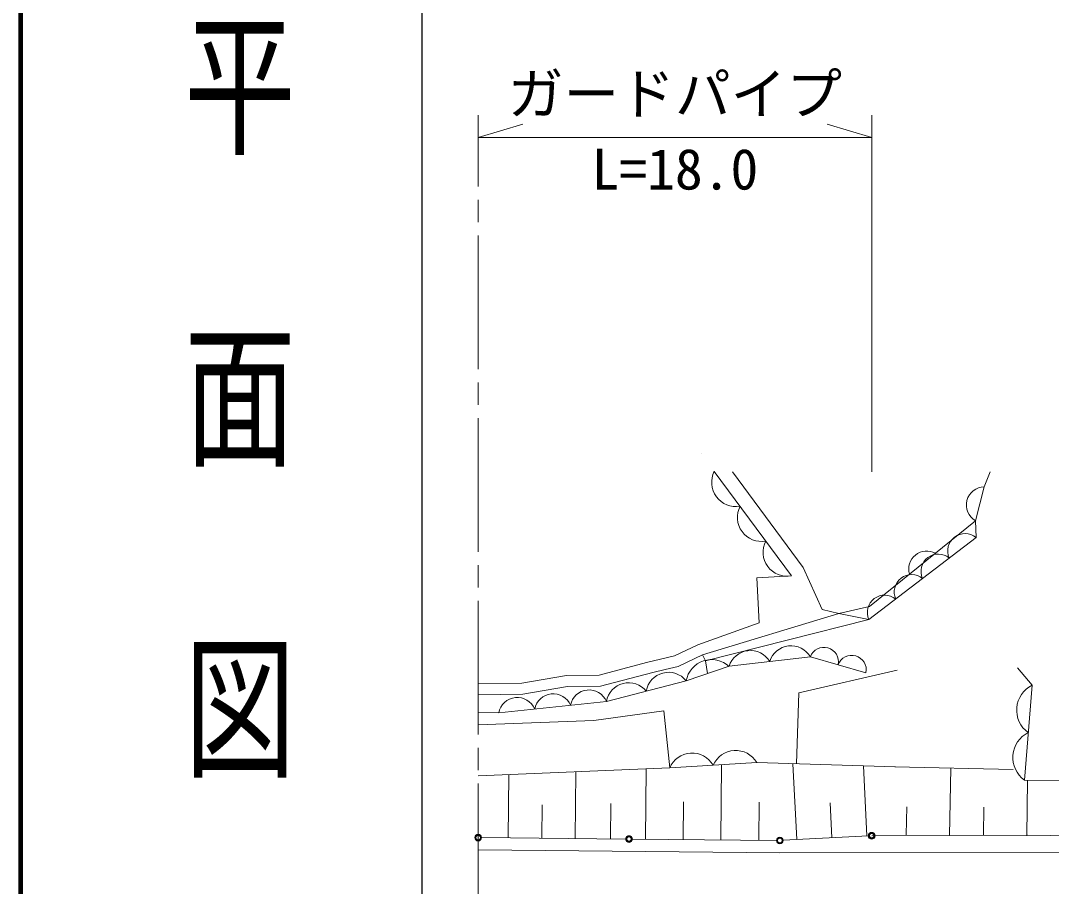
# Model space of a CAD drawing. Units: millimetres, scale not verified. Extents: x 40000 to 680000, y 20000 to 380000.
# Drawn here: x 40000 to 86258, y 301894 to 340762 of the extents above; entities that cross this region are included whole.
import ezdxf
from ezdxf.enums import TextEntityAlignment as Align

# ---------------------------------------------------------------- set-up
doc = ezdxf.new("R2010")
doc.units = ezdxf.units.MM
doc.header["$LTSCALE"] = 1000
for name, color, linetype, lineweight in [('M-BGD', 7, 'Continuous', 13), ('M-BMK', 2, 'Continuous', 13), ('M-STR-HTXT', 7, 'Continuous', 13), ('M-STR-STRC', 7, 'Continuous', 13), ('M-TTL', 2, 'Continuous', 140), ('M-TTL-BAND', 7, 'Continuous', 25)]:
    doc.layers.add(name, color=color, linetype=linetype, lineweight=lineweight)
doc.styles.add('@ＭＳ ゴシック', font='')
doc.styles.add('ＭＳ ゴシック', font='')
doc.styles.get('@ＭＳ ゴシック').set_extended_font_data('@MS Gothic')
doc.styles.get('ＭＳ ゴシック').set_extended_font_data('MS Gothic')

msp = doc.modelspace()

# ---------------------------------------------------------------- linework, layer by layer
at = {"layer": 'M-BGD'}
for p, q in [((71131, 320527), (74591, 315830)), ((75114, 316216), (71950, 320511)), ((83512, 320511), (83246, 319830)), ((83246, 319830), (82852, 318310)), ((82852, 318310), (82878, 317557)), ((82878, 317557), (78073, 313874)), ((75114, 316216), (75979, 314318)), ((73042, 315747), (74591, 315830)), ((73139, 313731), (73042, 315747)), ((76718, 314143), (70603, 312284)), ((76718, 314143), (75979, 314318)), ((78073, 313874), (76718, 314143)), ((73139, 313731), (70391, 312737)), ((78073, 313874), (70731, 312013)), ((69344, 312246), (70391, 312737)), ((68085, 311940), (69344, 312246)), ((70603, 312284), (69511, 311772)), ((70603, 312284), (70731, 312013)), ((65957, 311383), (68085, 311940)), ((70731, 312013), (70831, 311449)), ((75442, 312203), (71793, 311773)), ((77937, 311487), (75442, 312203)), ((62491, 311024), (64492, 311360)), ((64492, 311360), (65957, 311383)), ((66025, 310884), (68375, 311499)), ((68930, 311631), (68375, 311499)), ((69511, 311772), (68930, 311631)), ((71793, 311773), (69870, 311124)), ((79337, 311597), (74926, 310590)), ((84732, 311703), (85391, 310926)), ((60533, 310989), (62491, 311024)), ((62538, 310525), (64537, 310861)), ((64537, 310861), (66025, 310884)), ((69870, 311124), (66291, 310195)), ((85391, 310926), (85045, 306670)), ((60533, 310489), (62538, 310525)), ((74926, 310590), (74822, 307398)), ((66291, 310195), (61460, 309689)), ((61460, 309689), (60533, 309702)), ((65731, 309342), (68864, 309776)), ((68864, 309776), (69128, 307218)), ((60533, 309151), (65731, 309342)), ((69128, 307218), (60533, 306864)), ((68047, 304012), (68077, 307174)), ((73035, 307455), (69128, 307218)), ((71426, 303980), (71458, 307359)), ((79265, 307254), (73035, 307455)), ((74838, 303994), (74662, 307403)), ((77982, 304157), (77820, 307301)), ((79230, 307255), (84536, 307141)), ((81686, 304183), (81742, 307201)), ((61883, 304071), (61911, 306921)), ((64885, 304043), (64914, 307044)), ((85045, 306670), (86779, 306644)), ((85152, 304170), (85189, 306668)), ((63384, 304057), (63399, 305558)), ((66466, 304028), (66481, 305608)), ((69736, 303996), (69753, 305686)), ((73133, 303964), (73149, 305670)), ((76410, 304075), (76329, 305647)), ((79745, 304212), (79764, 305460)), ((83211, 304199), (83229, 305446)), ((85191, 304198), (78194, 304168)), ((85191, 304198), (92690, 304086)), ((60533, 303534), (74069, 303405)), ((93706, 303442), (74069, 303405))]:
    msp.add_line(p, q, dxfattribs=at)
msp.add_lwpolyline([(82852, 318310), (78089, 314452), (76718, 314143)], dxfattribs=at)
for centre, radius, start, end in [((70843, 320919), 486, 126.3749, 126.3749), ((70843, 320919), 486, 126.3749, 126.7737), ((70266, 321701), 486, 306.3697, 306.3749), ((72100, 320034), 1088, 153.018, 279.7319), ((83256, 319017), 814, 90.7041, 240.2252), ((73254, 318468), 1088, 153.018, 279.7319), ((74407, 316902), 1088, 153.018, 279.7319), ((82385, 316956), 777, 50.6496, 204.2803), ((80667, 316138), 812, 61.6281, 196.3884), ((81184, 316035), 777, 50.6496, 204.2803), ((79983, 315114), 777, 50.6496, 204.2803), ((78781, 314194), 777, 50.6496, 204.2803), ((72752, 311480), 1003, 30.4048, 163.0065), ((74577, 311695), 1003, 30.4048, 163.0065), ((76052, 311975), 651, 348.4834, 159.5256), ((77299, 311617), 651, 348.4834, 159.5256), ((71010, 310919), 1158, 47.4917, 169.8505), ((69078, 310493), 1012, 38.5702, 170.5134), ((67289, 310028), 1012, 38.5702, 170.5134), ((85952, 309810), 1250, 116.6803, 234.0253), ((63901, 309697), 846, 22.8939, 169.0752), ((65511, 309866), 846, 22.8939, 169.0752), ((62291, 309528), 846, 22.8939, 169.0752), ((85779, 307681), 1250, 116.6803, 234.0253), ((70135, 306780), 1098, 30.4551, 156.5161), ((72088, 306899), 1098, 30.4551, 156.5161)]:
    msp.add_arc(centre, radius, start, end, dxfattribs=at)
at = {"layer": 'M-BMK'}
for p, q in [((60533, 335511), (60533, 336511)), ((60533, 333311), (60533, 335511)), ((60533, 331711), (60533, 332711)), ((60533, 325111), (60533, 331111)), ((60533, 323511), (60533, 324511)), ((60533, 316911), (60533, 322911)), ((60533, 315311), (60533, 316311)), ((60533, 308711), (60533, 314711)), ((60533, 307111), (60533, 308111)), ((60533, 300511), (60533, 306511))]:
    msp.add_line(p, q, dxfattribs=at)
at = {"layer": 'M-STR-HTXT'}
for p, q in [((78194, 320511), (78194, 336511)), ((60533, 335511), (62533, 336111)), ((78194, 335511), (76194, 336111)), ((60533, 335511), (78194, 335511))]:
    msp.add_line(p, q, dxfattribs=at)
at = {"layer": 'M-STR-STRC'}
for p, q in [((60683, 304083), (67154, 304021)), ((67454, 304018), (73924, 303956)), ((74224, 303963), (78044, 304160))]:
    msp.add_line(p, q, dxfattribs=at)
for centre, radius in [((60533, 304084), 150), ((60533, 304084), 120), ((60533, 304084), 100), ((67304, 304020), 150), ((67304, 304020), 120), ((67304, 304020), 100), ((74074, 303955), 150), ((74074, 303955), 120), ((74074, 303955), 100), ((78194, 304168), 150), ((78194, 304168), 120), ((78194, 304168), 100)]:
    msp.add_circle(centre, radius, dxfattribs=at)
at = {"layer": 'M-TTL'}
msp.add_line((40000, 380000), (40000, 20000), dxfattribs=at)
at = {"layer": 'M-TTL-BAND'}
msp.add_line((58000, 370000), (58000, 20000), dxfattribs=at)

# ---------------------------------------------------------------- texts
at = {"layer": 'M-STR-HTXT', "style": 'ＭＳ ゴシック'}
msp.add_text('ガードパイプ', height=1833, dxfattribs=at).set_placement((69364, 336011), align=Align.BOTTOM_CENTER)
msp.add_text('L=18.0', height=1833, dxfattribs=at).set_placement((69364, 335011), align=Align.TOP_CENTER)
at = {"layer": 'M-TTL-BAND', "style": '@ＭＳ ゴシック', "width": 1.4}
msp.add_text('平  面  図', height=3666, rotation=270, dxfattribs=at).set_placement((49777, 306475), align=Align.MIDDLE_RIGHT)

doc.saveas('drawing.dxf')
